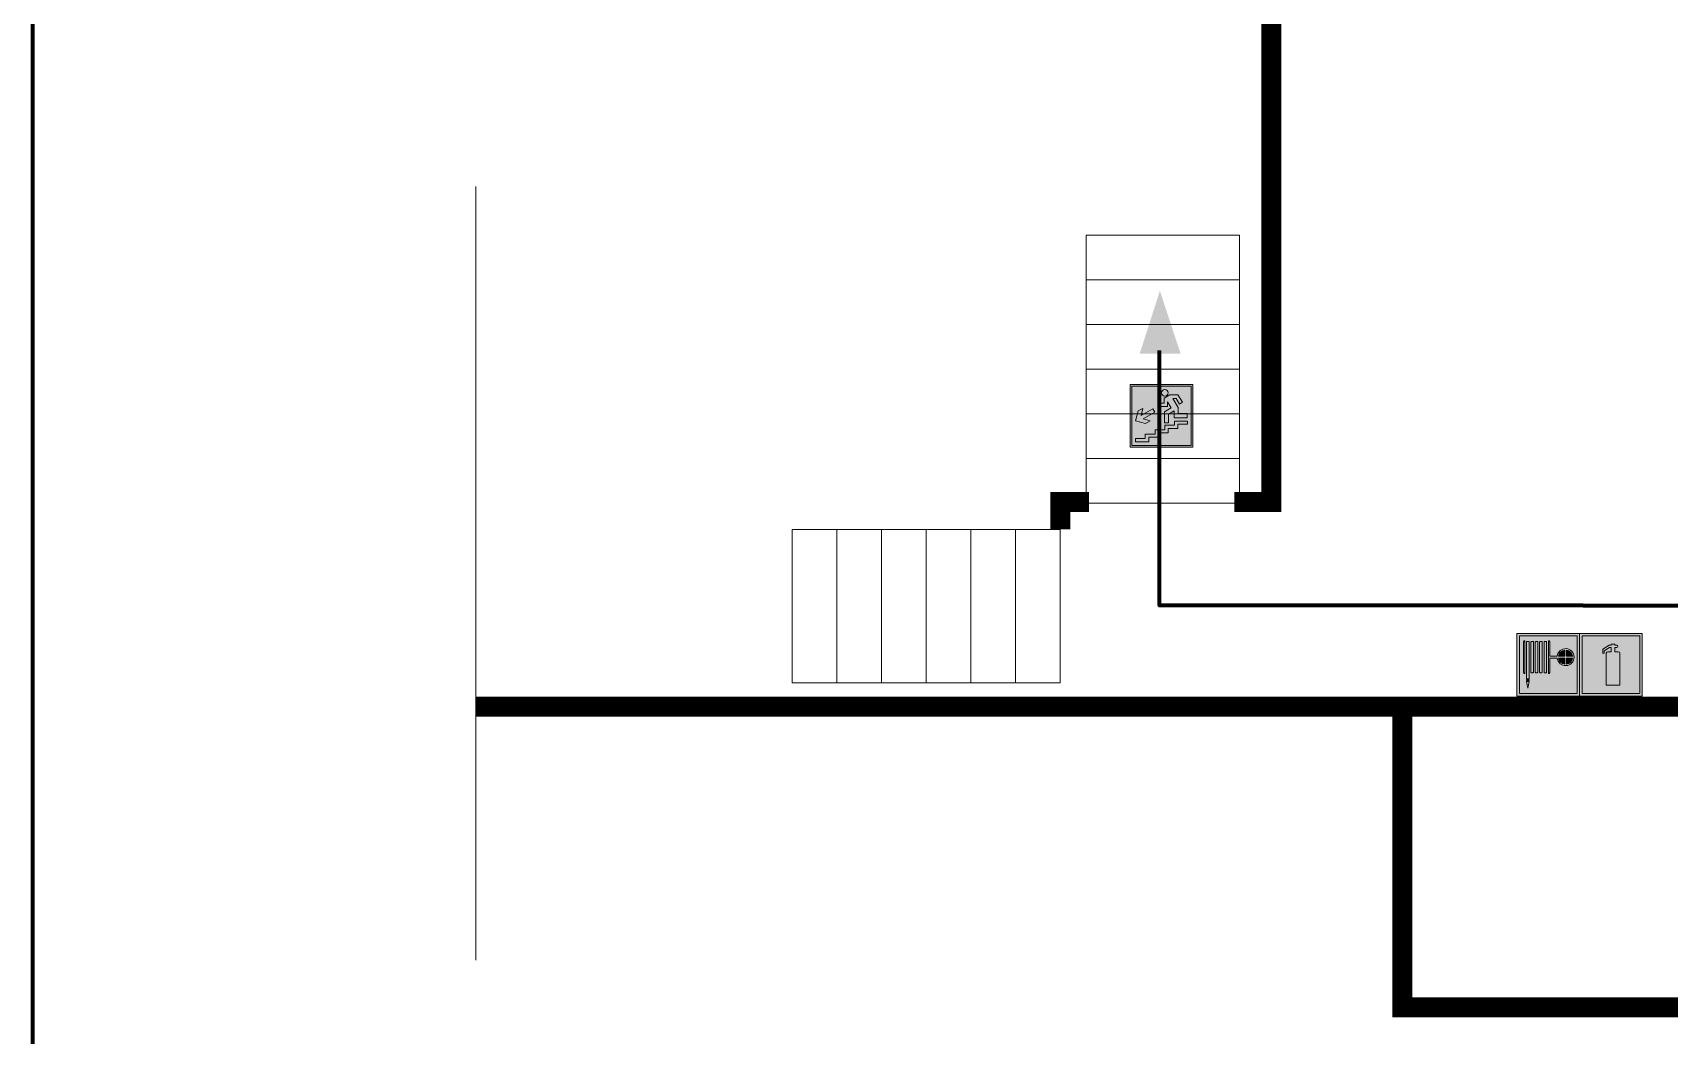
# Model space of a CAD drawing. Header units: millimetres. Extents: x 13114 to 67229, y 22859 to 38520.
# Drawn here: x 22483.5 to 22692.4, y 31802.6 to 31930.6 of the extents above; entities that cross this region are included whole.
import ezdxf

# ---------------------------------------------------------------- set-up
doc = ezdxf.new("R2010")
doc.units = ezdxf.units.MM
doc.layers.add('План_Штампы', color=7, linetype='Continuous')

# ---------------------------------------------------------------- blocks, each defined once
blk = doc.blocks.new('вниз 3')
at = {"lineweight": 0, "true_color": 0xffffff}
h = blk.add_hatch(color=7, dxfattribs=at)
h.dxf.hatch_style = 1
h.paths.add_polyline_path([(40997.5, -4475.69), (40997.25, -4475.28), (40995.76, -4476.15), (40995.97, -4475.23), (40995.39, -4475.56), (40995.05, -4476.83), (40996.33, -4477.17), (40996.91, -4476.83), (40996, -4476.55)], flags=0)
h.paths.add_polyline_path([(40999.81, -4473.95), (41000.22, -4473.95), (41000.64, -4474.67), (41001.03, -4474.43), (41000.46, -4473.49), (41000.42, -4473.49), (40999.43, -4473.49), (40998.68, -4473.92), (40998.68, -4474.57), (40997.88, -4474.57), (40997.88, -4475), (40999.14, -4475), (40999.14, -4474.43), (40999.14, -4474.38), (40999.59, -4475.15), (40998.72, -4475.67), (40998.72, -4477.06), (40999.24, -4477.06), (40999.24, -4475.96), (40999.95, -4475.56), (40999.95, -4476.43), (41001.61, -4476.43), (41001.61, -4475.88), (41000.47, -4475.88), (41000.47, -4475.12)], flags=0)
h.paths.add_polyline_path([(40999.2, -4473.24, 1), (40998.35, -4473.24, 1)], flags=0)
h.paths.add_polyline_path([(41000.46, -4477.26), (41001.69, -4477.26), (41001.69, -4476.84), (41000.03, -4476.84), (41000.03, -4477.39), (40998.78, -4477.39), (40998.78, -4477.95), (40997.53, -4477.95), (40997.53, -4478.5), (40996.29, -4478.5), (40996.29, -4479.06), (40995.05, -4479.06), (40995.05, -4479.48), (40995.29, -4479.48), (40996.72, -4479.48), (40996.72, -4478.92), (40997.97, -4478.92), (40997.97, -4478.36), (40999.2, -4478.36), (40999.2, -4477.81), (41000.46, -4477.81)], flags=0)
h.paths.add_polyline_path([(41002.37, -4472.17), (40994.37, -4472.17), (40994.37, -4480.17), (41002.37, -4480.17)])
h.paths.add_polyline_path([(41002.16, -4479.96), (40994.57, -4479.96), (40994.57, -4472.37), (41002.16, -4472.37)], flags=16)
h.paths.add_polyline_path([(41001.61, -4475.88), (41001.61, -4476.43), (40999.95, -4476.43), (40999.95, -4475.56), (40999.24, -4475.96), (40999.24, -4477.06), (40998.72, -4477.06), (40998.72, -4475.67), (40999.59, -4475.15), (40999.14, -4474.38), (40999.14, -4474.43), (40999.14, -4475), (40997.88, -4475), (40997.88, -4474.57), (40998.68, -4474.57), (40998.68, -4473.92), (40999.43, -4473.49), (41000.42, -4473.49), (41000.46, -4473.49), (41001.03, -4474.43), (41000.64, -4474.67), (41000.22, -4473.95), (40999.81, -4473.95), (41000.47, -4475.12), (41000.47, -4475.88)], flags=0)
h.paths.add_polyline_path([(41001.69, -4476.84), (41001.69, -4477.26), (41000.46, -4477.26), (41000.46, -4477.81), (40999.2, -4477.81), (40999.2, -4478.36), (40997.97, -4478.36), (40997.97, -4478.92), (40996.72, -4478.92), (40996.72, -4479.48), (40995.05, -4479.48), (40995.05, -4479.06), (40996.29, -4479.06), (40996.29, -4478.5), (40997.53, -4478.5), (40997.53, -4477.95), (40998.78, -4477.95), (40998.78, -4477.39), (41000.03, -4477.39), (41000.03, -4476.84)], flags=0)
h.paths.add_polyline_path([(40998.35, -4473.24, -1), (40999.2, -4473.24, -1)], flags=0)
h.paths.add_polyline_path([(40997.5, -4475.69), (40996, -4476.55), (40996.91, -4476.83), (40996.33, -4477.17), (40995.05, -4476.83), (40995.39, -4475.56), (40995.97, -4475.23), (40995.76, -4476.15), (40997.25, -4475.28)], flags=0)
at = {"lineweight": 0}
h = blk.add_hatch(color=126, dxfattribs=at)
h.dxf.hatch_style = 1
h.paths.add_polyline_path([(41002.16, -4472.37), (40994.57, -4472.37), (40994.57, -4479.96), (41002.16, -4479.96)])
h.paths.add_polyline_path([(40995.97, -4475.23), (40995.76, -4476.15), (40997.25, -4475.28), (40997.5, -4475.69), (40996, -4476.55), (40996.91, -4476.83), (40996.33, -4477.17), (40995.05, -4476.83), (40995.39, -4475.56)], flags=16)
h.paths.add_polyline_path([(40997.88, -4474.57), (40998.68, -4474.57), (40998.68, -4473.92), (40999.43, -4473.49), (41000.42, -4473.49), (41000.46, -4473.49), (41001.03, -4474.43), (41000.64, -4474.67), (41000.22, -4473.95), (40999.81, -4473.95), (41000.47, -4475.12), (41000.47, -4475.88), (41001.61, -4475.88), (41001.61, -4476.43), (40999.95, -4476.43), (40999.95, -4475.56), (40999.24, -4475.96), (40999.24, -4477.06), (40998.72, -4477.06), (40998.72, -4475.67), (40999.59, -4475.15), (40999.14, -4474.38), (40999.14, -4474.43), (40999.14, -4475), (40997.88, -4475)], flags=16)
h.paths.add_polyline_path([(40998.35, -4473.24, -1), (40999.2, -4473.24, -1)], flags=16)
h.paths.add_polyline_path([(40997.53, -4477.95), (40998.78, -4477.95), (40998.78, -4477.39), (41000.03, -4477.39), (41000.03, -4476.84), (41001.69, -4476.84), (41001.69, -4477.26), (41000.46, -4477.26), (41000.46, -4477.81), (40999.2, -4477.81), (40999.2, -4478.36), (40997.97, -4478.36), (40997.97, -4478.92), (40996.72, -4478.92), (40996.72, -4479.48), (40995.05, -4479.48), (40995.05, -4479.06), (40996.29, -4479.06), (40996.29, -4478.5), (40997.53, -4478.5)], flags=16)
at = {"lineweight": 0, "true_color": 0xffffff}
h = blk.add_hatch(color=7, dxfattribs=at)
h.dxf.hatch_style = 1
h.paths.add_polyline_path([(40999.2, -4473.24, 1), (40998.35, -4473.24, 1)])
h.paths.add_polyline_path([(40999.81, -4473.95), (41000.22, -4473.95), (41000.64, -4474.67), (41001.03, -4474.43), (41000.46, -4473.49), (41000.42, -4473.49), (40999.43, -4473.49), (40998.68, -4473.92), (40998.68, -4474.57), (40997.88, -4474.57), (40997.88, -4475), (40999.14, -4475), (40999.14, -4474.43), (40999.14, -4474.38), (40999.59, -4475.15), (40998.72, -4475.67), (40998.72, -4477.06), (40999.24, -4477.06), (40999.24, -4475.96), (40999.95, -4475.56), (40999.95, -4476.43), (41001.61, -4476.43), (41001.61, -4475.88), (41000.47, -4475.88), (41000.47, -4475.12)])
h.paths.add_polyline_path([(40999.2, -4477.81), (41000.46, -4477.81), (41000.46, -4477.26), (41001.69, -4477.26), (41001.69, -4476.84), (41000.03, -4476.84), (41000.03, -4477.39), (40998.78, -4477.39), (40998.78, -4477.95), (40997.53, -4477.95), (40997.53, -4478.5), (40996.29, -4478.5), (40996.29, -4479.06), (40995.05, -4479.06), (40995.05, -4479.48), (40995.29, -4479.48), (40996.72, -4479.48), (40996.72, -4478.92), (40997.97, -4478.92), (40997.97, -4478.36), (40999.2, -4478.36)])
h.paths.add_polyline_path([(40997.5, -4475.69), (40997.25, -4475.28), (40995.76, -4476.15), (40995.97, -4475.23), (40995.39, -4475.56), (40995.05, -4476.83), (40996.33, -4477.17), (40996.91, -4476.83), (40996, -4476.55)])
at = {"color": 126, "lineweight": 0}
for points in [[(40994.37, -4472.17), (41002.37, -4472.17), (41002.37, -4480.17), (40994.37, -4480.17)], [(40994.57, -4472.37), (41002.16, -4472.37), (41002.16, -4479.96), (40994.57, -4479.96)]]:
    blk.add_lwpolyline(points, close=True, dxfattribs=at)
for points in [[(40999.14, -4474.43), (40999.14, -4475), (40997.88, -4475), (40997.88, -4474.57), (40998.68, -4474.57), (40998.68, -4473.92), (40999.43, -4473.49), (41000.42, -4473.49), (41000.46, -4473.49), (41001.03, -4474.43), (41000.64, -4474.67), (41000.22, -4473.95), (40999.81, -4473.95), (41000.47, -4475.12), (41000.47, -4475.88), (41001.61, -4475.88), (41001.61, -4476.43), (40999.95, -4476.43), (40999.95, -4475.56), (40999.24, -4475.96), (40999.24, -4477.06), (40998.72, -4477.06), (40998.72, -4475.67), (40999.59, -4475.15), (40999.14, -4474.38), (40999.14, -4474.43)], [(40995.05, -4476.83), (40995.39, -4475.56), (40995.97, -4475.23), (40995.76, -4476.15), (40997.25, -4475.28), (40997.5, -4475.69), (40996, -4476.55), (40996.91, -4476.83), (40996.33, -4477.17), (40995.05, -4476.83)], [(40995.29, -4479.48), (40995.05, -4479.48), (40995.05, -4479.06), (40996.29, -4479.06), (40996.29, -4478.5), (40997.53, -4478.5), (40997.53, -4477.95), (40998.78, -4477.95), (40998.78, -4477.39), (41000.03, -4477.39), (41000.03, -4476.84), (41001.69, -4476.84), (41001.69, -4477.26), (41000.46, -4477.26), (41000.46, -4477.81), (40999.2, -4477.81), (40999.2, -4478.36), (40997.97, -4478.36), (40997.97, -4478.92), (40996.72, -4478.92), (40996.72, -4479.48), (40995.05, -4479.48)]]:
    blk.add_lwpolyline(points, dxfattribs=at)
blk.add_circle((40998.77, -4473.24), 0.426, dxfattribs=at)
blk = doc.blocks.new('A$C37112FD5')
at = {"true_color": 0xf5f5ff}
h = blk.add_hatch(color=7, dxfattribs=at)
h.dxf.hatch_style = 1
h.paths.add_polyline_path([(12.8, -7.4), (0, -7.4), (0, -20.2), (12.8, -20.2)])
h.paths.add_polyline_path([(12.29, -7.91), (12.29, -19.69), (0.51, -19.69), (0.51, -7.91)], flags=16)
h.paths.add_polyline_path([(4.98, -9.04, -0.42597), (5.17, -9.22), (5.17, -12.25), (5.17, -15.29, -0.432244), (4.98, -15.47), (4.83, -15.47, -0.42597), (4.64, -15.29), (4.64, -12.25), (4.64, -9.22, -0.432244), (4.83, -9.04)], flags=0)
h.paths.add_polyline_path([(4.28, -9.22), (4.28, -12.25), (4.28, -15.29, -0.432244), (4.09, -15.47), (3.94, -15.47, -0.42597), (3.75, -15.29), (3.75, -12.25), (3.75, -9.22, -0.432244), (3.94, -9.04), (4.09, -9.04, -0.42597)], flags=0)
h.paths.add_polyline_path([(5.72, -9.04), (5.87, -9.04, -0.42597), (6.06, -9.22), (6.06, -12.25), (6.06, -15.29, -0.432244), (5.87, -15.47), (5.72, -15.47, -0.42597), (5.53, -15.29), (5.53, -12.25), (5.53, -9.22, -0.432244)], flags=0)
h.paths.add_polyline_path([(6.42, -8.9), (6.5, -8.9, -0.42597), (6.69, -9.08), (6.69, -12.03), (8.21, -12.03, -15.824349), (8.21, -12.47), (6.69, -12.47), (6.69, -15.42, -0.432244), (6.5, -15.6), (6.42, -15.6)], flags=0)
h.paths.add_polyline_path([(3.39, -9.22), (3.39, -12.25), (3.39, -15.29, -0.432244), (3.2, -15.47), (3.05, -15.47, -0.42597), (2.85, -15.29), (2.85, -12.25), (2.85, -9.22, -0.432244), (3.05, -9.04), (3.2, -9.04, -0.42597)], flags=0)
h.paths.add_polyline_path([(2.5, -9.22), (2.5, -16.71), (1.96, -16.71), (1.96, -9.22, -0.432244), (2.15, -9.04), (2.31, -9.04, -0.42597)], flags=0)
h.paths.add_polyline_path([(1.61, -8.9), (1.61, -15.6), (1.57, -15.6, -0.42597), (1.37, -15.42), (1.37, -12.03), (1.37, -9.09, -0.432244), (1.57, -8.9)], flags=0)
h.paths.add_polyline_path([(9.76, -10.81), (9.76, -12.03), (8.49, -12.03, -0.336371)], flags=0)
h.paths.add_polyline_path([(8.49, -12.47), (9.76, -12.47), (9.76, -13.7, -0.336371)], flags=0)
h.paths.add_polyline_path([(10.11, -10.81, -0.336371), (11.38, -12.03), (10.11, -12.03)], flags=0)
h.paths.add_polyline_path([(10.11, -12.47), (11.38, -12.47, -0.336371), (10.11, -13.7)], flags=0)
h.paths.add_polyline_path([(2.5, -16.84), (2.5, -17.05), (1.97, -17.05), (1.97, -16.84)], flags=0)
h.paths.add_polyline_path([(2.5, -17.24, -0.033778), (2.24, -18.6, -0.033778), (1.97, -17.24)], flags=0)
h = blk.add_hatch(color=242)
h.dxf.hatch_style = 1
h.paths.add_polyline_path([(12.29, -7.91), (0.51, -7.91), (0.51, -19.69), (12.29, -19.69)])
h.paths.add_polyline_path([(6.42, -15.6), (6.42, -8.9), (6.5, -8.9, -0.42597), (6.69, -9.08), (6.69, -12.03), (8.21, -12.03, -15.824349), (8.21, -12.47), (6.69, -12.47), (6.69, -15.42, -0.432244), (6.5, -15.6)], flags=16)
h.paths.add_polyline_path([(5.87, -15.47), (5.72, -15.47, -0.42597), (5.53, -15.29), (5.53, -12.25), (5.53, -9.22, -0.432244), (5.72, -9.04), (5.87, -9.04, -0.42597), (6.06, -9.22), (6.06, -12.25), (6.06, -15.29, -0.432244)], flags=16)
h.paths.add_polyline_path([(4.98, -15.47), (4.83, -15.47, -0.42597), (4.64, -15.29), (4.64, -12.25), (4.64, -9.22, -0.432244), (4.83, -9.04), (4.98, -9.04, -0.42597), (5.17, -9.22), (5.17, -12.25), (5.17, -15.29, -0.432244)], flags=16)
h.paths.add_polyline_path([(4.09, -15.47), (3.94, -15.47, -0.42597), (3.75, -15.29), (3.75, -12.25), (3.75, -9.22, -0.432244), (3.94, -9.04), (4.09, -9.04, -0.42597), (4.28, -9.22), (4.28, -12.25), (4.28, -15.29, -0.432244)], flags=16)
h.paths.add_polyline_path([(3.2, -15.47), (3.05, -15.47, -0.42597), (2.85, -15.29), (2.85, -12.25), (2.85, -9.22, -0.432244), (3.05, -9.04), (3.2, -9.04, -0.42597), (3.39, -9.22), (3.39, -12.25), (3.39, -15.29, -0.432244)], flags=16)
h.paths.add_polyline_path([(2.5, -17.05), (1.97, -17.05), (1.97, -16.84), (2.5, -16.84)], flags=16)
h.paths.add_polyline_path([(2.5, -17.24, -0.033778), (2.24, -18.6, -0.033778), (1.97, -17.24)], flags=16)
h.paths.add_polyline_path([(2.5, -16.71), (1.96, -16.71), (1.96, -9.22, -0.432244), (2.15, -9.04), (2.31, -9.04, -0.42597), (2.5, -9.22)], flags=16)
h.paths.add_polyline_path([(1.61, -15.6), (1.57, -15.6, -0.42597), (1.37, -15.42), (1.37, -12.03), (1.37, -9.09, -0.432244), (1.57, -8.9), (1.61, -8.9)], flags=16)
h.paths.add_polyline_path([(8.49, -12.47), (9.76, -12.47), (9.76, -13.7, -0.336371)], flags=0)
h.paths.add_polyline_path([(10.11, -13.7), (10.11, -12.47), (11.38, -12.47, -0.336371)], flags=0)
h.paths.add_polyline_path([(8.49, -12.03, -0.336371), (9.76, -10.81), (9.76, -12.03)], flags=0)
h.paths.add_polyline_path([(10.11, -12.03), (10.11, -10.81, -0.336371), (11.38, -12.03)], flags=0)
h = blk.add_hatch(color=7, dxfattribs=at)
h.dxf.hatch_style = 1
h.paths.add_polyline_path([(1.61, -8.9), (1.57, -8.9, 0.432244), (1.37, -9.09), (1.37, -12.03), (1.37, -15.42, 0.42597), (1.57, -15.6), (1.61, -15.6)])
h.paths.add_polyline_path([(2.5, -9.22, 0.42597), (2.31, -9.04), (2.15, -9.04, 0.432244), (1.96, -9.22), (1.96, -16.71), (2.5, -16.71)])
h.paths.add_polyline_path([(2.5, -16.84), (1.97, -16.84), (1.97, -17.05), (2.5, -17.05)])
h.paths.add_polyline_path([(2.5, -17.24), (1.97, -17.24, 0.033778), (2.24, -18.6, 0.033778)])
h.paths.add_polyline_path([(3.39, -12.25), (3.39, -9.22, 0.42597), (3.2, -9.04), (3.05, -9.04, 0.432244), (2.85, -9.22), (2.85, -12.25), (2.85, -15.29, 0.42597), (3.05, -15.47), (3.2, -15.47, 0.432244), (3.39, -15.29)])
h.paths.add_polyline_path([(4.28, -12.25), (4.28, -9.22, 0.42597), (4.09, -9.04), (3.94, -9.04, 0.432244), (3.75, -9.22), (3.75, -12.25), (3.75, -15.29, 0.42597), (3.94, -15.47), (4.09, -15.47, 0.432244), (4.28, -15.29)])
h.paths.add_polyline_path([(5.17, -12.25), (5.17, -9.22, 0.42597), (4.98, -9.04), (4.83, -9.04, 0.432244), (4.64, -9.22), (4.64, -12.25), (4.64, -15.29, 0.42597), (4.83, -15.47), (4.98, -15.47, 0.432244), (5.17, -15.29)])
h.paths.add_polyline_path([(6.06, -12.25), (6.06, -9.22, 0.42597), (5.87, -9.04), (5.72, -9.04, 0.432244), (5.53, -9.22), (5.53, -12.25), (5.53, -15.29, 0.42597), (5.72, -15.47), (5.87, -15.47, 0.432244), (6.06, -15.29)])
h.paths.add_polyline_path([(6.69, -12.47), (8.21, -12.47, 15.824349), (8.21, -12.03), (6.69, -12.03), (6.69, -9.08, 0.42597), (6.5, -8.9), (6.42, -8.9), (6.42, -15.6), (6.5, -15.6, 0.432244), (6.69, -15.42)])
h.paths.add_polyline_path([(8.49, -12.47), (9.76, -12.47), (9.76, -13.7, -0.336371)], flags=16)
h.paths.add_polyline_path([(8.49, -12.03, -0.336371), (9.76, -10.81), (9.76, -12.03)], flags=16)
h.paths.add_polyline_path([(10.11, -12.47), (11.38, -12.47, -0.336371), (10.11, -13.7)], flags=16)
h.paths.add_polyline_path([(10.11, -12.03), (10.11, -10.81, -0.336371), (11.38, -12.03)], flags=16)
h = blk.add_hatch(color=242)
h.dxf.hatch_style = 1
h.paths.add_polyline_path([(9.76, -10.81, 0.336371), (8.49, -12.03), (9.76, -12.03)])
h.paths.add_polyline_path([(10.11, -10.81), (10.11, -12.03), (11.38, -12.03, 0.336371)])
h.paths.add_polyline_path([(11.38, -12.47), (10.11, -12.47), (10.11, -13.7, 0.336371)])
h.paths.add_polyline_path([(9.76, -12.47), (8.49, -12.47, 0.336371), (9.76, -13.7)])
at = {"color": 242, "lineweight": 5}
for p, q in [((0, -20.2), (0, -7.4)), ((0, -7.4), (12.8, -7.4)), ((1.37, -12.03), (1.37, -9.08)), ((1.57, -8.9), (1.61, -8.9)), ((1.61, -8.9), (1.61, -15.6)), ((1.96, -16.71), (1.96, -9.22)), ((2.15, -9.04), (2.31, -9.04)), ((2.5, -16.71), (2.5, -9.22)), ((2.85, -12.25), (2.85, -9.22)), ((3.05, -9.04), (3.2, -9.04)), ((3.39, -12.25), (3.39, -9.22)), ((3.75, -12.25), (3.75, -9.22)), ((3.94, -9.04), (4.09, -9.04)), ((4.28, -12.25), (4.28, -9.22)), ((4.64, -12.25), (4.64, -9.22)), ((4.83, -9.04), (4.98, -9.04)), ((5.17, -12.25), (5.17, -9.22)), ((5.53, -12.25), (5.53, -9.22)), ((5.72, -9.04), (5.87, -9.04)), ((6.06, -12.25), (6.06, -9.22)), ((6.42, -8.9), (6.42, -15.6)), ((6.5, -8.9), (6.42, -8.9)), ((6.69, -12.03), (6.69, -9.08)), ((12.8, -20.2), (12.8, -7.4)), ((1.37, -12.03), (1.37, -15.42)), ((2.85, -12.25), (2.85, -15.29)), ((3.39, -12.25), (3.39, -15.29)), ((3.75, -12.25), (3.75, -15.29)), ((4.28, -12.25), (4.28, -15.29)), ((4.64, -12.25), (4.64, -15.29)), ((5.17, -12.25), (5.17, -15.29)), ((5.53, -12.25), (5.53, -15.29)), ((6.06, -12.25), (6.06, -15.29)), ((8.21, -12.03), (6.69, -12.03)), ((8.21, -12.47), (6.69, -12.47)), ((6.69, -12.47), (6.69, -15.42)), ((9.76, -12.03), (8.49, -12.03)), ((9.76, -12.47), (8.49, -12.47)), ((9.76, -10.81), (9.76, -12.03)), ((9.76, -12.47), (9.76, -13.7)), ((10.11, -10.81), (10.11, -12.03)), ((11.38, -12.03), (10.11, -12.03)), ((11.38, -12.47), (10.11, -12.47)), ((10.11, -12.47), (10.11, -13.7)), ((1.57, -15.6), (1.61, -15.6)), ((3.05, -15.47), (3.2, -15.47)), ((3.94, -15.47), (4.09, -15.47)), ((4.83, -15.47), (4.98, -15.47)), ((5.72, -15.47), (5.87, -15.47)), ((6.42, -15.6), (6.5, -15.6)), ((1.96, -16.71), (2.5, -16.71)), ((1.97, -16.84), (2.5, -16.84)), ((1.97, -17.05), (1.97, -16.84)), ((2.5, -17.05), (1.97, -17.05)), ((1.97, -17.24), (2.5, -17.24)), ((2.5, -16.84), (2.5, -17.05)), ((0, -20.2), (12.8, -20.2))]:
    blk.add_line(p, q, dxfattribs=at)
blk.add_lwpolyline([(0.51, -7.91), (12.29, -7.91), (12.29, -19.69), (0.51, -19.69)], close=True, dxfattribs=at)
for centre, radius, start, end in [((1.56, -9.09), 0.182, 87.1027, 180.6071), ((2.15, -9.22), 0.182, 87.1027, 180.6071), ((2.32, -9.22), 0.182, 359.3929, 92.8973), ((3.04, -9.22), 0.182, 87.1027, 180.6071), ((3.21, -9.22), 0.182, 359.3929, 92.8973), ((3.93, -9.22), 0.182, 87.1027, 180.6071), ((4.1, -9.22), 0.182, 359.3929, 92.8973), ((4.82, -9.22), 0.182, 87.1027, 180.6071), ((4.99, -9.22), 0.182, 359.3929, 92.8973), ((5.71, -9.22), 0.182, 87.1027, 180.6071), ((5.88, -9.22), 0.182, 359.3929, 92.8973), ((6.51, -9.09), 0.182, 359.3929, 92.8973), ((9.93, -12.25), 1.74, 187.2319, 172.7681), ((9.93, -12.25), 1.46, 96.9927, 171.3585), ((9.93, -12.25), 1.46, 188.6415, 263.0073), ((9.93, -12.25), 1.46, 8.6415, 83.0073), ((9.93, -12.25), 1.46, 276.9927, 351.3585), ((1.56, -15.42), 0.182, 179.3929, 272.8973), ((3.04, -15.29), 0.182, 179.3929, 272.8973), ((3.21, -15.29), 0.182, 267.1027, 0.6071), ((3.93, -15.29), 0.182, 179.3929, 272.8973), ((4.1, -15.29), 0.182, 267.1027, 0.6071), ((4.82, -15.29), 0.182, 179.3929, 272.8973), ((4.99, -15.29), 0.182, 267.1027, 0.6071), ((5.71, -15.29), 0.182, 179.3929, 272.8973), ((5.88, -15.29), 0.182, 267.1027, 0.6071), ((6.51, -15.42), 0.182, 267.1027, 0.6071), ((12.17, -15.98), 10.27, 187.041, 194.7793), ((-7.7, -15.98), 10.27, 345.2207, 352.959)]:
    blk.add_arc(centre, radius, start, end, dxfattribs=at)
blk = doc.blocks.new('A$C3AD82952')
at = {"true_color": 0xf5f5ff}
h = blk.add_hatch(color=7, dxfattribs=at)
h.dxf.hatch_style = 1
h.paths.add_polyline_path([(8.21, 8.73, 0.414214), (7.89, 9.05), (7.22, 9.05), (7.22, 9.92), (7.59, 9.92, 1), (7.57, 10.36), (7.22, 10.36), (7.22, 10.6), (6.43, 10.6), (6.43, 10.36), (6.01, 10.36), (4.74, 9.59), (4.74, 8.69), (4.98, 8.73), (4.98, 9.26), (6.12, 9.91), (6.43, 9.91), (6.43, 9.05), (5.76, 9.05, 0.414214), (5.44, 8.73), (5.44, 2.2), (8.21, 2.2)], flags=0)
h.paths.add_polyline_path([(12.8, 12.8), (0, 12.8), (0, 0), (12.8, 0)])
h.paths.add_polyline_path([(0.51, 12.29), (12.29, 12.29), (12.29, 0.51), (0.51, 0.51)], flags=16)
h.paths.add_polyline_path([(4.74, 9.59), (6.01, 10.36), (6.43, 10.36), (6.43, 10.6), (7.22, 10.6), (7.22, 10.36), (7.59, 10.36, -0.94586), (7.59, 9.92), (7.22, 9.92), (7.22, 9.05), (7.89, 9.05, -0.414214), (8.21, 8.73), (8.21, 2.2), (5.44, 2.2), (5.44, 8.73, -0.414214), (5.76, 9.05), (6.43, 9.05), (6.43, 9.91), (6.12, 9.91), (4.98, 9.26), (4.98, 8.73), (4.74, 8.69)], flags=0)
h = blk.add_hatch(color=242)
h.dxf.hatch_style = 1
h.paths.add_polyline_path([(12.29, 12.29), (0.51, 12.29), (0.51, 0.51), (12.29, 0.51)])
h.paths.add_polyline_path([(4.74, 8.69), (4.74, 9.59), (6.01, 10.36), (6.43, 10.36), (6.43, 10.6), (7.22, 10.6), (7.22, 10.36), (7.59, 10.36, -0.94586), (7.59, 9.92), (7.22, 9.92), (7.22, 9.05), (7.89, 9.05, -0.414214), (8.21, 8.73), (8.21, 2.2), (5.44, 2.2), (5.44, 8.73, -0.414214), (5.76, 9.05), (6.43, 9.05), (6.43, 9.91), (6.12, 9.91), (4.98, 9.26), (4.98, 8.73)], flags=16)
h = blk.add_hatch(color=7, dxfattribs=at)
h.dxf.hatch_style = 1
h.paths.add_polyline_path([(8.21, 8.73, 0.414214), (7.89, 9.05), (7.22, 9.05), (7.22, 9.92), (7.59, 9.92, 1), (7.57, 10.36), (7.22, 10.36), (7.22, 10.6), (6.43, 10.6), (6.43, 10.36), (6.01, 10.36), (4.74, 9.59), (4.74, 8.69), (4.98, 8.73), (4.98, 9.26), (6.12, 9.91), (6.43, 9.91), (6.43, 9.05), (5.76, 9.05, 0.414214), (5.44, 8.73), (5.44, 2.2), (8.21, 2.2)])
at = {"color": 242, "lineweight": 5}
for p, q in [((0, 0), (0, 12.8)), ((0, 12.8), (12.8, 12.8)), ((6.01, 10.36), (4.74, 9.59)), ((6.01, 10.36), (6.43, 10.36)), ((7.22, 10.6), (6.43, 10.6)), ((6.43, 10.6), (6.43, 10.36)), ((7.22, 10.36), (7.22, 10.6)), ((7.59, 10.36), (7.22, 10.36)), ((12.8, 0), (12.8, 12.8)), ((4.74, 9.59), (4.74, 8.69)), ((4.74, 8.69), (4.98, 8.73)), ((4.98, 9.26), (6.12, 9.91)), ((4.98, 8.73), (4.98, 9.26)), ((5.44, 2.2), (5.44, 8.73)), ((5.76, 9.05), (6.43, 9.05)), ((6.12, 9.91), (6.43, 9.91)), ((6.43, 9.91), (6.43, 9.05)), ((7.22, 9.05), (7.22, 9.92)), ((7.59, 9.92), (7.22, 9.92)), ((7.89, 9.05), (7.22, 9.05)), ((8.21, 2.2), (8.21, 8.73)), ((0, 0), (12.8, 0)), ((5.44, 2.2), (8.21, 2.2))]:
    blk.add_line(p, q, dxfattribs=at)
blk.add_lwpolyline([(0.51, 12.29), (12.29, 12.29), (12.29, 0.51), (0.51, 0.51)], close=True, dxfattribs=at)
for centre, radius, start, end in [((7.58, 10.14), 0.223, 273.1875, 86.8125), ((5.76, 8.73), 0.32, 90, 180), ((7.89, 8.73), 0.32, 0, 90)]:
    blk.add_arc(centre, radius, start, end, dxfattribs=at)

msp = doc.modelspace()

# ---------------------------------------------------------------- linework, layer by layer
at = {"color": 1, "lineweight": 100}
msp.add_lwpolyline([(22483.53, 32082.37), (23083.53, 32082.37), (23083.53, 31687.37), (22483.53, 31687.37)], close=True, dxfattribs=at)
at = {"lineweight": 0, "const_width": 2.55}
for points in [[(22636.85, 31870.66), (22641.56, 31870.66), (22641.56, 31965.21), (22723.41, 31965.21)], [(22991.22, 31925.46), (22991.22, 31806.13), (22658.3, 31806.13), (22658.3, 31844.52), (22540.08, 31844.52)], [(22614.65, 31867.13), (22614.65, 31870.66), (22618.33, 31870.66)], [(22658.3, 31844.52), (22721.76, 31844.52)]]:
    msp.add_lwpolyline(points, dxfattribs=at)
at = {"lineweight": 0}
msp.add_lwpolyline([(22540.08, 31812.14), (22540.08, 31910.92)], dxfattribs=at)
for points in [[(22637.52, 31898.99), (22637.52, 31904.69), (22617.95, 31904.69), (22617.95, 31898.99)], [(22637.52, 31893.29), (22637.52, 31898.99), (22617.95, 31898.99), (22617.95, 31893.29)], [(22637.52, 31887.59), (22637.52, 31893.29), (22617.95, 31893.29), (22617.95, 31887.59)], [(22637.52, 31881.89), (22637.52, 31887.59), (22617.95, 31887.59), (22617.95, 31881.89)], [(22637.52, 31876.19), (22637.52, 31881.89), (22617.95, 31881.89), (22617.95, 31876.19)], [(22637.52, 31870.49), (22637.52, 31876.19), (22617.95, 31876.19), (22617.95, 31870.49)], [(22586.15, 31867.13), (22580.45, 31867.13), (22580.45, 31847.56), (22586.15, 31847.56)], [(22591.85, 31867.13), (22586.15, 31867.13), (22586.15, 31847.56), (22591.85, 31847.56)], [(22597.55, 31867.13), (22591.85, 31867.13), (22591.85, 31847.56), (22597.55, 31847.56)], [(22603.25, 31867.13), (22597.55, 31867.13), (22597.55, 31847.56), (22603.25, 31847.56)], [(22608.95, 31867.13), (22603.25, 31867.13), (22603.25, 31847.56), (22608.95, 31847.56)], [(22614.65, 31867.13), (22608.95, 31867.13), (22608.95, 31847.56), (22614.65, 31847.56)]]:
    msp.add_lwpolyline(points, close=True, dxfattribs=at)
at = {"color": 126, "lineweight": 100, "true_color": 0x008754}
for points in [[(22681.39, 31857.44), (22627.32, 31857.44), (22627.32, 31889.99)], [(22681.39, 31857.44), (22733.67, 31857.44), (22733.67, 31857.44)]]:
    msp.add_lwpolyline(points, dxfattribs=at)
at = {"layer": 'План_Штампы', "color": 126, "true_color": 0x008754}
msp.add_solid([(22630, 31889.57), (22624.78, 31889.58), (22627.36, 31897.6)], dxfattribs=at)

# ---------------------------------------------------------------- block references
at = {"color": 126, "true_color": 0x008754}
msp.add_blockref('вниз 3', (-18370.79, 36357.82), dxfattribs=at)
for name, p, xscale, yscale, zscale in [('A$C37112FD5', (22672.92, 31858.49), 0.6249984004534781, 0.6249984004534781, 0.6249984004534781), ('A$C3AD82952', (22680.92, 31845.87), 0.625, 0.625, 0.625)]:
    msp.add_blockref(name, p, dxfattribs=dict(xscale=xscale, yscale=yscale, zscale=zscale))

doc.saveas('drawing.dxf')
